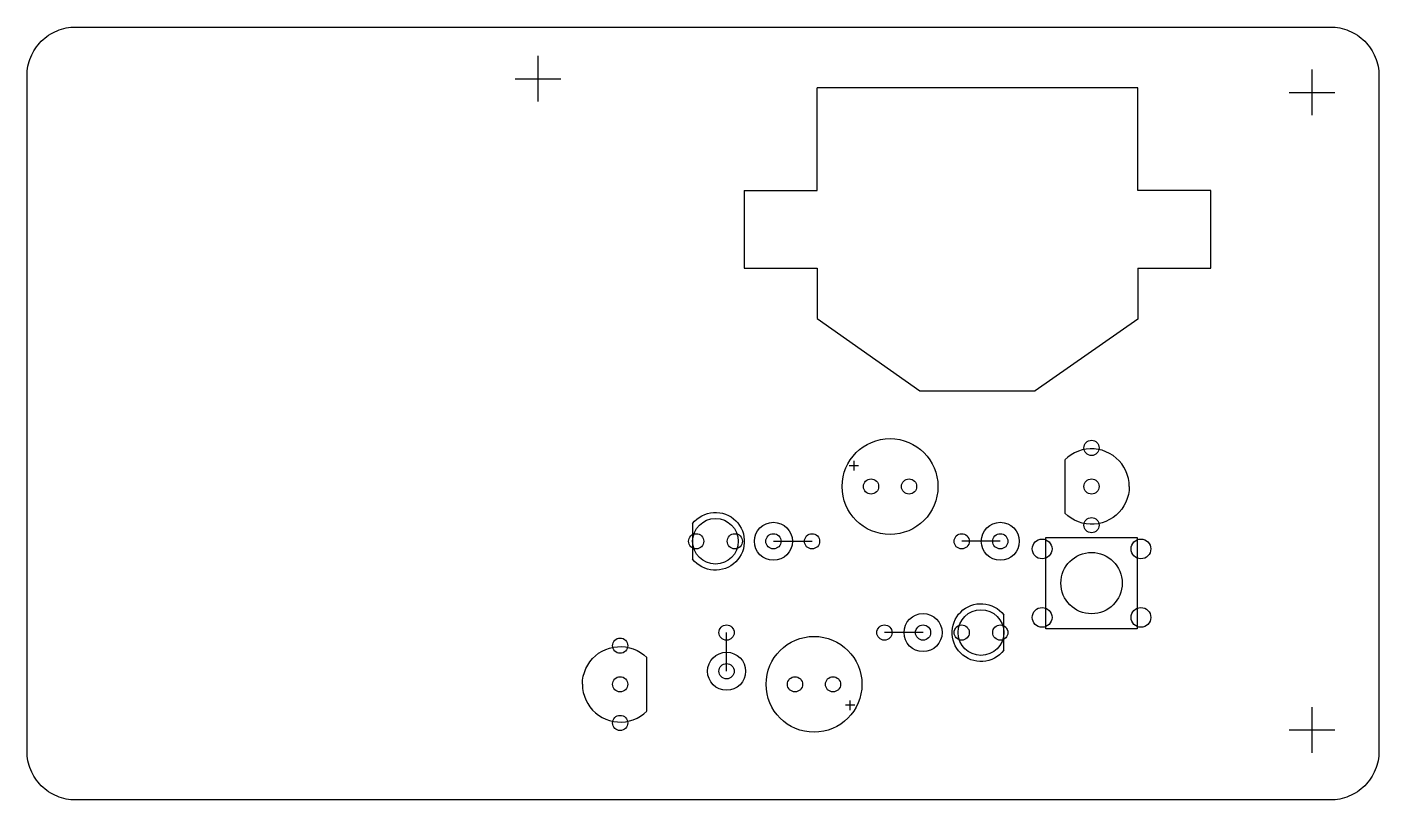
# Model space of a CAD drawing. Header units: millimetres. Extents: x 0 to 88.9, y 0 to 50.8.
import ezdxf

# ---------------------------------------------------------------- set-up
doc = ezdxf.new("R2010")
doc.units = ezdxf.units.MM
for name, color, linetype in [('ENGRAVE', 7, 'Continuous'), ('HOLES', 5, 'Continuous'), ('OUTLINE', 1, 'Continuous'), ('REGISTER', 3, 'Continuous')]:
    doc.layers.add(name, color=color, linetype=linetype)

msp = doc.modelspace()

# ---------------------------------------------------------------- linework, layer by layer
at = {"layer": 'ENGRAVE'}
for p, q in [((51.95, 40.05), (51.95, 46.8)), ((73.05, 46.8), (51.95, 46.8)), ((73.05, 40.05), (73.05, 46.8)), ((47.15, 40.05), (51.95, 40.05)), ((47.15, 40.05), (47.15, 34.95)), ((77.85, 40.05), (73.05, 40.05)), ((77.85, 34.95), (77.85, 40.05)), ((47.15, 34.95), (51.95, 34.95)), ((51.95, 34.95), (51.95, 31.65)), ((73.05, 34.95), (77.85, 34.95)), ((73.05, 34.95), (73.05, 31.6)), ((51.95, 31.65), (58.7, 26.9)), ((73.05, 31.6), (66.3, 26.9)), ((58.7, 26.9), (66.3, 26.9)), ((54.371, 22.289), (54.371, 21.659)), ((68.444, 22.531), (68.246, 22.354)), ((68.25, 22.34), (68.25, 18.84)), ((68.659, 22.686), (68.444, 22.531)), ((68.89, 22.818), (68.659, 22.686)), ((69.133, 22.924), (68.89, 22.818)), ((69.387, 23.003), (69.133, 22.924)), ((69.647, 23.055), (69.387, 23.003)), ((69.911, 23.078), (69.647, 23.055)), ((70.177, 23.074), (69.911, 23.078)), ((70.44, 23.041), (70.177, 23.074)), ((70.699, 22.98), (70.44, 23.041)), ((70.949, 22.891), (70.699, 22.98)), ((71.189, 22.777), (70.949, 22.891)), ((71.414, 22.637), (71.189, 22.777)), ((71.624, 22.474), (71.414, 22.637)), ((71.815, 22.29), (71.624, 22.474)), ((71.985, 22.086), (71.815, 22.29)), ((54.056, 21.974), (54.686, 21.974)), ((72.133, 21.865), (71.985, 22.086)), ((72.256, 21.63), (72.133, 21.865)), ((72.353, 21.383), (72.256, 21.63)), ((72.423, 21.127), (72.353, 21.383)), ((72.466, 20.865), (72.423, 21.127)), ((72.48, 20.6), (72.466, 20.865)), ((72.48, 20.6), (72.466, 20.335)), ((72.256, 19.57), (72.133, 19.335)), ((72.353, 19.817), (72.256, 19.57)), ((72.423, 20.073), (72.353, 19.817)), ((72.466, 20.335), (72.423, 20.073)), ((44.208, 18.575), (44.38, 18.679)), ((44.38, 18.679), (44.562, 18.763)), ((44.562, 18.763), (44.751, 18.828)), ((44.751, 18.828), (44.947, 18.872)), ((44.947, 18.872), (45.146, 18.896)), ((45.146, 18.896), (45.346, 18.898)), ((45.346, 18.898), (45.546, 18.88)), ((45.546, 18.88), (45.743, 18.84)), ((45.743, 18.84), (45.934, 18.78)), ((45.934, 18.78), (46.118, 18.7)), ((46.118, 18.7), (46.292, 18.602)), ((68.444, 18.669), (68.246, 18.846)), ((71.624, 18.726), (71.414, 18.563)), ((71.815, 18.91), (71.624, 18.726)), ((71.985, 19.114), (71.815, 18.91)), ((72.133, 19.335), (71.985, 19.114)), ((43.77, 18.166), (43.901, 18.318)), ((43.77, 18.166), (43.77, 15.834)), ((43.901, 18.318), (44.048, 18.455)), ((44.048, 18.455), (44.208, 18.575)), ((46.292, 18.602), (46.455, 18.485)), ((46.455, 18.485), (46.605, 18.352)), ((46.605, 18.352), (46.74, 18.204)), ((46.74, 18.204), (46.859, 18.042)), ((46.859, 18.042), (46.96, 17.869)), ((46.96, 17.869), (47.042, 17.686)), ((68.659, 18.514), (68.444, 18.669)), ((68.89, 18.382), (68.659, 18.514)), ((69.133, 18.276), (68.89, 18.382)), ((69.387, 18.197), (69.133, 18.276)), ((69.647, 18.145), (69.387, 18.197)), ((69.911, 18.122), (69.647, 18.145)), ((70.177, 18.126), (69.911, 18.122)), ((70.44, 18.159), (70.177, 18.126)), ((70.699, 18.22), (70.44, 18.159)), ((70.949, 18.309), (70.699, 18.22)), ((71.189, 18.423), (70.949, 18.309)), ((71.414, 18.563), (71.189, 18.423)), ((47.042, 17.686), (47.104, 17.495)), ((47.104, 17.495), (47.146, 17.299)), ((47.146, 17.299), (47.167, 17.1)), ((47.167, 16.899), (47.146, 16.7)), ((47.167, 17.1), (47.167, 16.899)), ((49.08, 17), (51.62, 17)), ((64, 17), (61.46, 17)), ((67, 11.25), (67, 17.25)), ((67, 17.25), (70, 17.25)), ((70, 17.25), (73, 17.25)), ((73, 17.25), (73, 11.25)), ((46.959, 16.131), (46.858, 15.957)), ((47.042, 16.313), (46.959, 16.131)), ((47.104, 16.504), (47.042, 16.313)), ((47.146, 16.7), (47.104, 16.504)), ((43.901, 15.683), (43.769, 15.835)), ((44.047, 15.546), (43.901, 15.683)), ((44.207, 15.425), (44.047, 15.546)), ((44.379, 15.322), (44.207, 15.425)), ((44.561, 15.237), (44.379, 15.322)), ((44.75, 15.172), (44.561, 15.237)), ((44.946, 15.128), (44.75, 15.172)), ((45.145, 15.104), (44.946, 15.128)), ((45.545, 15.12), (45.345, 15.102)), ((45.742, 15.159), (45.545, 15.12)), ((45.933, 15.219), (45.742, 15.159)), ((46.117, 15.299), (45.933, 15.219)), ((46.291, 15.398), (46.117, 15.299)), ((46.455, 15.514), (46.291, 15.398)), ((46.605, 15.648), (46.455, 15.514)), ((46.74, 15.796), (46.605, 15.648)), ((46.858, 15.957), (46.74, 15.796)), ((45.345, 15.102), (45.145, 15.104)), ((61.395, 12.352), (61.545, 12.486)), ((61.545, 12.486), (61.709, 12.602)), ((61.709, 12.602), (61.883, 12.701)), ((61.883, 12.701), (62.067, 12.781)), ((62.067, 12.781), (62.258, 12.841)), ((62.258, 12.841), (62.455, 12.88)), ((62.455, 12.88), (62.655, 12.898)), ((62.655, 12.898), (62.855, 12.896)), ((62.855, 12.896), (63.054, 12.872)), ((63.054, 12.872), (63.25, 12.828)), ((63.25, 12.828), (63.439, 12.763)), ((63.439, 12.763), (63.621, 12.678)), ((63.621, 12.678), (63.793, 12.575)), ((63.793, 12.575), (63.953, 12.454)), ((63.953, 12.454), (64.099, 12.317)), ((60.896, 11.496), (60.958, 11.687)), ((60.958, 11.687), (61.041, 11.869)), ((61.041, 11.869), (61.142, 12.043)), ((61.142, 12.043), (61.26, 12.204)), ((61.26, 12.204), (61.395, 12.352)), ((64.099, 12.317), (64.231, 12.165)), ((64.23, 9.834), (64.23, 12.166)), ((46, 8.46), (46, 11)), ((58.92, 11), (56.38, 11)), ((60.833, 11.101), (60.854, 11.3)), ((60.833, 10.9), (60.833, 11.101)), ((60.854, 10.701), (60.833, 10.9)), ((60.854, 11.3), (60.896, 11.496)), ((60.896, 10.505), (60.854, 10.701)), ((73, 11.25), (67, 11.25)), ((37.811, 9.777), (38.051, 9.891)), ((38.051, 9.891), (38.301, 9.98)), ((38.301, 9.98), (38.56, 10.041)), ((38.56, 10.041), (38.823, 10.074)), ((38.823, 10.074), (39.089, 10.078)), ((39.089, 10.078), (39.353, 10.055)), ((39.353, 10.055), (39.613, 10.003)), ((39.613, 10.003), (39.867, 9.924)), ((39.867, 9.924), (40.11, 9.818)), ((40.11, 9.818), (40.341, 9.686)), ((60.958, 10.314), (60.896, 10.505)), ((61.04, 10.131), (60.958, 10.314)), ((61.141, 9.958), (61.04, 10.131)), ((61.26, 9.796), (61.141, 9.958)), ((61.395, 9.648), (61.26, 9.796)), ((64.23, 9.834), (64.099, 9.682)), ((36.867, 8.865), (37.015, 9.086)), ((37.015, 9.086), (37.185, 9.29)), ((37.185, 9.29), (37.376, 9.474)), ((37.376, 9.474), (37.586, 9.637)), ((37.586, 9.637), (37.811, 9.777)), ((40.341, 9.686), (40.556, 9.531)), ((40.556, 9.531), (40.754, 9.354)), ((40.75, 5.86), (40.75, 9.36)), ((61.545, 9.515), (61.395, 9.648)), ((61.708, 9.398), (61.545, 9.515)), ((61.882, 9.3), (61.708, 9.398)), ((62.066, 9.22), (61.882, 9.3)), ((62.257, 9.16), (62.066, 9.22)), ((62.454, 9.12), (62.257, 9.16)), ((62.654, 9.102), (62.454, 9.12)), ((62.854, 9.104), (62.654, 9.102)), ((63.053, 9.128), (62.854, 9.104)), ((63.249, 9.172), (63.053, 9.128)), ((63.438, 9.237), (63.249, 9.172)), ((63.62, 9.321), (63.438, 9.237)), ((63.792, 9.425), (63.62, 9.321)), ((63.952, 9.545), (63.792, 9.425)), ((64.099, 9.682), (63.952, 9.545)), ((36.534, 7.865), (36.577, 8.127)), ((36.577, 8.127), (36.647, 8.383)), ((36.647, 8.383), (36.744, 8.63)), ((36.744, 8.63), (36.867, 8.865)), ((36.52, 7.6), (36.534, 7.865)), ((36.52, 7.6), (36.534, 7.335)), ((36.534, 7.335), (36.577, 7.073)), ((36.577, 7.073), (36.647, 6.817)), ((36.647, 6.817), (36.744, 6.57)), ((36.744, 6.57), (36.867, 6.335)), ((36.867, 6.335), (37.015, 6.114)), ((54.444, 6.226), (53.814, 6.226)), ((54.129, 5.911), (54.129, 6.541)), ((37.015, 6.114), (37.185, 5.91)), ((37.185, 5.91), (37.376, 5.726)), ((37.376, 5.726), (37.586, 5.563)), ((37.586, 5.563), (37.811, 5.423)), ((37.811, 5.423), (38.051, 5.309)), ((39.867, 5.276), (40.11, 5.382)), ((40.11, 5.382), (40.341, 5.514)), ((40.341, 5.514), (40.556, 5.669)), ((40.556, 5.669), (40.754, 5.846)), ((38.051, 5.309), (38.301, 5.22)), ((38.301, 5.22), (38.56, 5.159)), ((38.56, 5.159), (38.823, 5.126)), ((38.823, 5.126), (39.089, 5.122)), ((39.089, 5.122), (39.353, 5.145)), ((39.353, 5.145), (39.613, 5.197)), ((39.613, 5.197), (39.867, 5.276))]:
    msp.add_line(p, q, dxfattribs=at)
for centre, radius in [((56.75, 20.6), 3.15), ((45.27, 17), 1.5), ((49.08, 17), 1.25), ((64, 17), 1.25), ((70, 14.25), 2.016), ((62.73, 11), 1.5), ((58.92, 11), 1.25), ((51.75, 7.6), 3.15), ((46, 8.46), 1.25)]:
    msp.add_circle(centre, radius, dxfattribs=at)
at = {"layer": 'HOLES'}
for centre, radius in [((70, 23.14), 0.5), ((55.5, 20.6), 0.5), ((58, 20.6), 0.5), ((70, 20.6), 0.5), ((70, 18.06), 0.5), ((44, 17), 0.5), ((46.54, 17), 0.5), ((49.08, 17), 0.5), ((51.62, 17), 0.5), ((61.46, 17), 0.5), ((64, 17), 0.5), ((66.75, 16.5), 0.65), ((73.25, 16.5), 0.65), ((66.75, 12), 0.65), ((73.25, 12), 0.65), ((46, 11), 0.5), ((56.38, 11), 0.5), ((58.92, 11), 0.5), ((61.46, 11), 0.5), ((64, 11), 0.5), ((39, 10.14), 0.5), ((46, 8.46), 0.5), ((39, 7.6), 0.5), ((50.5, 7.6), 0.5), ((53, 7.6), 0.5), ((39, 5.06), 0.5)]:
    msp.add_circle(centre, radius, dxfattribs=at)
at = {"layer": 'OUTLINE'}
msp.add_lwpolyline([(88.9, 3.2), (88.896, 3.043), (88.885, 2.886), (88.865, 2.73), (88.839, 2.576), (88.804, 2.422), (88.762, 2.271), (88.713, 2.122), (88.656, 1.975), (88.593, 1.832), (88.522, 1.692), (88.445, 1.555), (88.361, 1.422), (88.27, 1.294), (88.174, 1.17), (88.071, 1.051), (87.963, 0.937), (87.849, 0.829), (87.73, 0.726), (87.606, 0.63), (87.478, 0.539), (87.345, 0.455), (87.208, 0.378), (87.068, 0.307), (86.925, 0.244), (86.778, 0.187), (86.629, 0.138), (86.478, 0.096), (86.324, 0.061), (86.17, 0.035), (86.014, 0.015), (85.857, 0.004), (85.7, 0), (3.2, 0), (3.043, 0.004), (2.886, 0.015), (2.73, 0.035), (2.576, 0.061), (2.422, 0.096), (2.271, 0.138), (2.122, 0.187), (1.975, 0.244), (1.832, 0.307), (1.692, 0.378), (1.555, 0.455), (1.422, 0.539), (1.294, 0.63), (1.17, 0.726), (1.051, 0.829), (0.937, 0.937), (0.829, 1.051), (0.726, 1.17), (0.63, 1.294), (0.539, 1.422), (0.455, 1.555), (0.378, 1.692), (0.307, 1.832), (0.244, 1.975), (0.187, 2.122), (0.138, 2.271), (0.096, 2.422), (0.061, 2.576), (0.035, 2.73), (0.015, 2.886), (0.004, 3.043), (0, 3.2), (0, 47.6), (0.004, 47.757), (0.015, 47.914), (0.035, 48.07), (0.061, 48.224), (0.096, 48.378), (0.138, 48.529), (0.187, 48.678), (0.244, 48.825), (0.307, 48.968), (0.378, 49.108), (0.455, 49.245), (0.539, 49.378), (0.63, 49.506), (0.726, 49.63), (0.829, 49.749), (0.937, 49.863), (1.051, 49.971), (1.17, 50.074), (1.294, 50.17), (1.422, 50.261), (1.555, 50.345), (1.692, 50.422), (1.832, 50.493), (1.975, 50.556), (2.122, 50.613), (2.271, 50.662), (2.422, 50.704), (2.576, 50.739), (2.73, 50.765), (2.886, 50.785), (3.043, 50.796), (3.2, 50.8), (85.7, 50.8), (85.857, 50.796), (86.014, 50.785), (86.17, 50.765), (86.324, 50.739), (86.478, 50.704), (86.629, 50.662), (86.778, 50.613), (86.925, 50.556), (87.068, 50.493), (87.208, 50.422), (87.345, 50.345), (87.478, 50.261), (87.606, 50.17), (87.73, 50.074), (87.849, 49.971), (87.963, 49.863), (88.071, 49.749), (88.174, 49.63), (88.27, 49.506), (88.361, 49.378), (88.445, 49.245), (88.522, 49.108), (88.593, 48.968), (88.656, 48.825), (88.713, 48.678), (88.762, 48.529), (88.804, 48.378), (88.839, 48.224), (88.865, 48.07), (88.885, 47.914), (88.896, 47.757), (88.9, 47.6), (88.9, 3.2)], close=True, dxfattribs=at)
at = {"layer": 'REGISTER'}
for p, q in [((33.6, 45.9), (33.6, 48.9)), ((32.1, 47.4), (35.1, 47.4)), ((84.5, 45), (84.5, 48)), ((83, 46.5), (86, 46.5)), ((84.5, 3.1), (84.5, 6.1)), ((83, 4.6), (86, 4.6))]:
    msp.add_line(p, q, dxfattribs=at)

doc.saveas('drawing.dxf')
